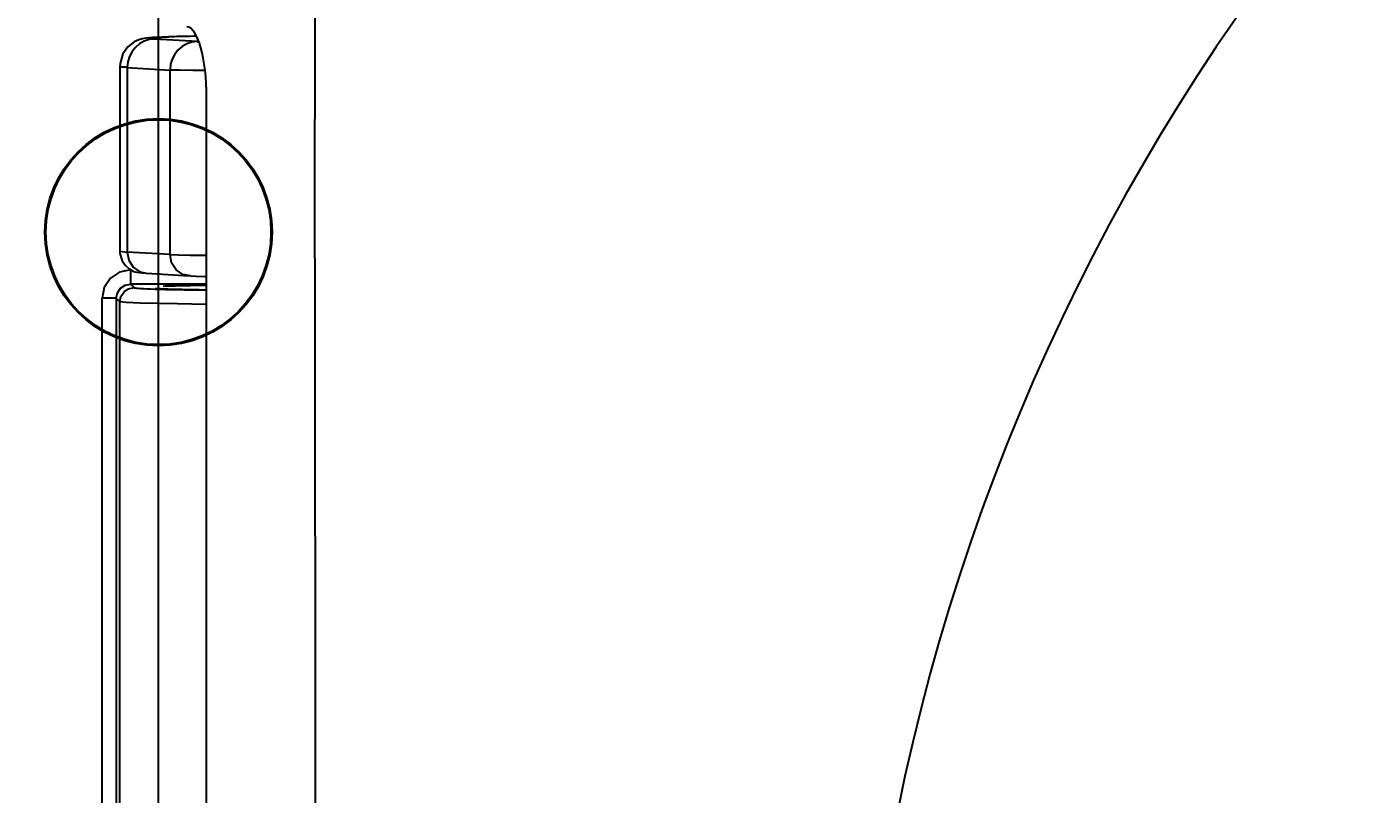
# Model space of a CAD drawing. Extents: x 3169 to 5839, y -9 to 2238.
# Drawn here: x 3646.5 to 3740.4, y 1634.8 to 1688.9 of the extents above; entities that cross this region are included whole.
import ezdxf

# ---------------------------------------------------------------- set-up
doc = ezdxf.new("R2010")
doc.units = 0
doc.header["$LTSCALE"] = 20
doc.header["$MEASUREMENT"] = 0
doc.layers.get('0').update_dxf_attribs({"linetype": 'CONTINUOUS'})
doc.layers.get('DEFPOINTS').update_dxf_attribs({"linetype": 'CONTINUOUS'})
doc.layers.add('1', color=1, linetype='CONTINUOUS')
doc.styles.get("Standard").update_dxf_attribs({"font": 'NanumGothic.ttf'})
doc.dimstyles.get("Standard").update_dxf_attribs({"dimtxt": 2.7, "dimasz": 2, "dimexe": 2, "dimexo": 1, "dimgap": 1.5, "dimtad": 1, "dimlfac": 10, "dimzin": 0, "dimdsep": 46, "dimtxsty": 'Standard', "dimcen": 0, "dimclrt": 2, "dimadec": 0, "dimazin": 0, "dimtfac": 1, "dimtofl": 0, "dimtmove": 0, "dimatfit": 3, "dimfxl": 0, "dimtolj": 1, "dimtzin": 0, "dimarcsym": 0})

# ---------------------------------------------------------------- blocks, each defined once
blk = doc.blocks.new('*D30')
at = {"color": 3, "lineweight": -2}
for p, q in [((3655.782, 1530.703), (3655.782, 1867.708)), ((4125.366, 1609.023), (4125.366, 1867.708)), ((3675.782, 1857.708), (4105.366, 1857.708))]:
    blk.add_line(p, q, dxfattribs=at)
at = {"color": 3}
for points in [[(3675.782, 1861.042), (3675.782, 1854.375), (3655.782, 1857.708)], [(4105.366, 1861.042), (4105.366, 1854.375), (4125.366, 1857.708)]]:
    blk.add_solid(points, dxfattribs=at)
at = {"layer": 'DEFPOINTS', "color": 0}
for p in [(4125.366, 1857.708), (4125.366, 1604.023), (3655.782, 1525.703)]:
    blk.add_point(p, dxfattribs=at)
at = {"color": 2, "insert": (3890.574, 1882.708), "char_height": 30, "attachment_point": 5}
blk.add_mtext('\\A1;470', dxfattribs=at)
blk = doc.blocks.new('2E12E')
at = {"color": 2}
for p, q in [((6814.784, 1159.811), (6811.774, 1159.995)), ((6809.328, 1158.05), (6809.328, 1144.989)), ((6809.851, 1157.995), (6809.851, 1144.993)), ((6809.851, 1157.995), (6812.862, 1157.812)), ((6812.862, 1144.81), (6812.862, 1157.812)), ((6815.433, 996.116), (6815.433, 1155.869)), ((6812.862, 1144.81), (6809.851, 1144.993)), ((6815.433, 1142.742), (6810.076, 1142.742)), ((6810.33, 1142.488), (6810.076, 1142.742)), ((6811.193, 1143.496), (6814.213, 1143.312)), ((6808.076, 1010.242), (6808.076, 1141.742)), ((6809.076, 1141.742), (6809.076, 1010.242)), ((6809.33, 1010.496), (6809.33, 1141.488))]:
    blk.add_line(p, q, dxfattribs=at)
for points in [[(6823.019, 1222.749), (6823.04, 1188.554), (6823.057, 1154.357)], [(6812.737, 1160.147), (6812.29, 1160.132), (6811.605, 1160.099), (6811.155, 1160.058), (6810.898, 1160.011), (6810.664, 1159.942), (6810.333, 1159.788), (6809.897, 1159.449), (6809.541, 1158.949), (6809.341, 1158.276), (6809.328, 1158.048)], [(6811.774, 1159.995), (6811.367, 1160.033), (6811.402, 1160.073), (6811.876, 1160.111), (6812.772, 1160.147)], [(6815.278, 1157.773), (6814.472, 1157.781), (6813.523, 1157.794), (6812.862, 1157.812)], [(6823.103, 1075.992), (6823.09, 1115.174), (6823.051, 1154.356)], [(6809.328, 1145.052), (6809.336, 1144.898), (6809.482, 1144.387), (6809.72, 1144.038), (6809.983, 1143.809), (6810.22, 1143.675), (6810.392, 1143.61), (6810.528, 1143.573), (6810.676, 1143.545), (6810.89, 1143.519), (6811.202, 1143.496)], [(6809.328, 1145.051), (6809.851, 1144.993)], [(6809.851, 1144.993), (6809.959, 1144.417), (6810.271, 1143.93), (6810.74, 1143.605), (6811.293, 1143.493)], [(6812.862, 1144.81), (6813.438, 1144.792), (6814.283, 1144.777), (6815.312, 1144.766), (6815.429, 1144.765)], [(6814.304, 1143.31), (6813.75, 1143.422), (6813.282, 1143.747), (6812.97, 1144.234), (6812.862, 1144.81)], [(6810.076, 1143.742), (6809.31, 1143.589), (6808.662, 1143.156), (6808.229, 1142.508), (6808.076, 1141.742)], [(6810.076, 1143.742), (6810.076, 1143.363), (6810.076, 1143.041), (6810.076, 1142.823), (6810.076, 1142.742)], [(6809.076, 1141.742), (6809.152, 1142.125), (6809.369, 1142.449), (6809.693, 1142.666), (6810.076, 1142.742)], [(6814.304, 1143.31), (6814.7, 1143.293), (6815.303, 1143.279), (6815.422, 1143.277)], [(6809.076, 1141.742), (6808.995, 1141.742), (6808.777, 1141.742), (6808.455, 1141.742), (6808.076, 1141.742)], [(6809.076, 1141.742), (6809.33, 1141.488)], [(6809.33, 1141.488), (6809.406, 1141.871), (6809.623, 1142.195), (6809.948, 1142.412), (6810.33, 1142.488)], [(6815.431, 1141.31), (6814.406, 1141.322), (6813.379, 1141.336), (6812.045, 1141.361), (6810.767, 1141.395), (6809.77, 1141.437), (6809.33, 1141.488)]]:
    blk.add_lwpolyline(points, dxfattribs=at)
for centre, major_axis, ratio, start_param, end_param in [((6814.013, 1155.866), (0, 5), 0.284012, 4.712867, 6.26645), ((6811.774, 1157.995), (0.122, 1.996), 0.961126, 0.063244, 1.629234), ((6820.643, 1160.071), (9.001, 0), 0.017453, 2.317366, 2.635123), ((6814.784, 1157.812), (-0.122, -1.996), 0.961133, 3.204845, 4.770831), ((6823.189, 1160.023), (12.749, 0), 0.017453, 2.296645, 2.317381), ((6818.63, 1159.831), (4, 0), 0.017451, 3.420757, 3.502606), ((6822.828, 1142.492), (12.5, 0), 0.017452, 3.158684, 3.190646), ((6822.828, 1142.492), (12.5, 0), 0.017452, 3.190646, 4.079319)]:
    blk.add_ellipse(centre, major_axis=major_axis, ratio=ratio, start_param=start_param, end_param=end_param, dxfattribs=at)
blk.add_open_spline([(6809.851, 1157.995), (6809.736, 1158.001), (6809.542, 1158.013), (6809.367, 1158.032), (6809.328, 1158.044), (6809.328, 1158.05)], degree=3, dxfattribs=at)
for points, knots in [([(6815.381, 1142.645), (6815.304, 1142.644), (6814.626, 1142.633), (6813.511, 1142.612), (6812.705, 1142.588), (6812.383, 1142.576)], [0.7250178, 0.7250178, 0.7250178, 0.7250178, 0.7333333, 0.8, 0.8633974, 0.8633974, 0.8633974, 0.8633974]), ([(6811.822, 1142.434), (6811.961, 1142.426), (6812.409, 1142.405), (6813.461, 1142.373), (6814.603, 1142.351), (6815.291, 1142.34), (6815.378, 1142.339)], [0.0935878, 0.0935878, 0.0935878, 0.0935878, 0.1333333, 0.2, 0.2666667, 0.2762044, 0.2762044, 0.2762044, 0.2762044])]:
    blk.add_open_spline(points, degree=3, knots=knots, dxfattribs=at)
blk = doc.blocks.new('*D23')
at = {"layer": '1', "color": 3, "lineweight": -2}
for p, q in [((3607.332, 1804.023), (4258.494, 1804.023)), ((4248.494, 1784.023), (4248.494, 1629.023)), ((4248.494, 1424.023), (4248.494, 1579.023)), ((3607.332, 1404.023), (4258.494, 1404.023))]:
    blk.add_line(p, q, dxfattribs=at)
at = {"layer": '1', "color": 3}
for points in [[(4245.161, 1784.023), (4251.827, 1784.023), (4248.494, 1804.023)], [(4245.161, 1424.023), (4251.827, 1424.023), (4248.494, 1404.023)]]:
    blk.add_solid(points, dxfattribs=at)
at = {"layer": 'DEFPOINTS', "color": 0}
for p in [(3602.332, 1804.023), (3602.332, 1404.023), (4248.494, 1404.023)]:
    blk.add_point(p, dxfattribs=at)
at = {"layer": '1', "color": 2, "insert": (4248.494, 1604.023), "char_height": 30, "attachment_point": 5}
blk.add_mtext('\\A1;400', dxfattribs=at)
blk = doc.blocks.new('*D24')
at = {"color": 3, "lineweight": -2}
for p, q in [((3425.886, 1609.023), (3425.886, 1957.066)), ((4125.366, 1609.023), (4125.366, 1957.066)), ((4105.366, 1947.066), (3445.886, 1947.066))]:
    blk.add_line(p, q, dxfattribs=at)
at = {"color": 3}
for points in [[(3445.886, 1950.4), (3445.886, 1943.733), (3425.886, 1947.066)], [(4105.366, 1950.4), (4105.366, 1943.733), (4125.366, 1947.066)]]:
    blk.add_solid(points, dxfattribs=at)
at = {"layer": 'DEFPOINTS', "color": 0}
for p in [(3425.886, 1947.066), (3425.886, 1604.023), (4125.366, 1604.023)]:
    blk.add_point(p, dxfattribs=at)
at = {"color": 2, "insert": (3775.626, 1972.066), "char_height": 30, "attachment_point": 5}
blk.add_mtext('\\A1;700', dxfattribs=at)

msp = doc.modelspace()

# ---------------------------------------------------------------- linework, layer by layer
at = {"color": 7, "linetype": 'Continuous'}
msp.add_circle((3655.7821, 1674.4231), 8, dxfattribs=at)
msp.add_circle((3655.7821, 1674.4231), 7.92)
msp.add_arc((3854.6841, 1604.0231), 149.82, 119.7556198, 180)

# ---------------------------------------------------------------- block references
msp.add_blockref('2E12E', (-3156.26382, 528.03096))

# ---------------------------------------------------------------- dimensions: what is measured, and where the dimension line sits
dim = msp.add_linear_dim(base=(3425.8861, 1947.06619), p1=(4125.3661, 1604.02309), p2=(3425.8861, 1604.0231), dimstyle='Standard', override={"dimtxt": 30, "dimasz": 20, "dimexe": 10, "dimexo": 5, "dimgap": 10, "dimdec": 0, "dimlfac": 1, "dimrnd": 0.5, "dimzin": 8, "dimclrd": 3, "dimclre": 3, "dimtdec": 4})
dim.commit()
dim.dimension.update_dxf_attribs({"geometry": '*D24', "text_midpoint": (3775.6261, 1947.06619), "dimtype": 160})
dim = msp.add_linear_dim(base=(4125.3661, 1857.7082), p1=(3655.7821, 1525.7031), p2=(4125.3661, 1604.02309), text='470', dimstyle='Standard', override={"dimtxt": 30, "dimasz": 20, "dimexe": 10, "dimexo": 5, "dimgap": 10, "dimdec": 4, "dimlfac": 1, "dimrnd": 0.5, "dimzin": 8, "dimclrd": 3, "dimclre": 3, "dimtdec": 4})
dim.commit()
dim.dimension.update_dxf_attribs({"geometry": '*D30', "text_midpoint": (3890.5741, 1882.7082)})
at = {"layer": '1'}
dim = msp.add_linear_dim(base=(4248.49385, 1404.0231), p1=(3602.33157, 1804.0231), p2=(3602.33157, 1404.0231), angle=90, text='400', dimstyle='Standard', override={"dimtxt": 30, "dimasz": 20, "dimexe": 10, "dimexo": 5, "dimgap": 10, "dimtih": 1, "dimtoh": 1, "dimdec": 0, "dimlfac": 1, "dimrnd": 0.5, "dimzin": 8, "dimclrd": 3, "dimclre": 3, "dimtdec": 0, "dimarcsym": 1}, dxfattribs=at)
dim.commit()
dim.dimension.update_dxf_attribs({"geometry": '*D23', "text_midpoint": (4248.49385, 1604.0231)})

doc.saveas('drawing.dxf')
